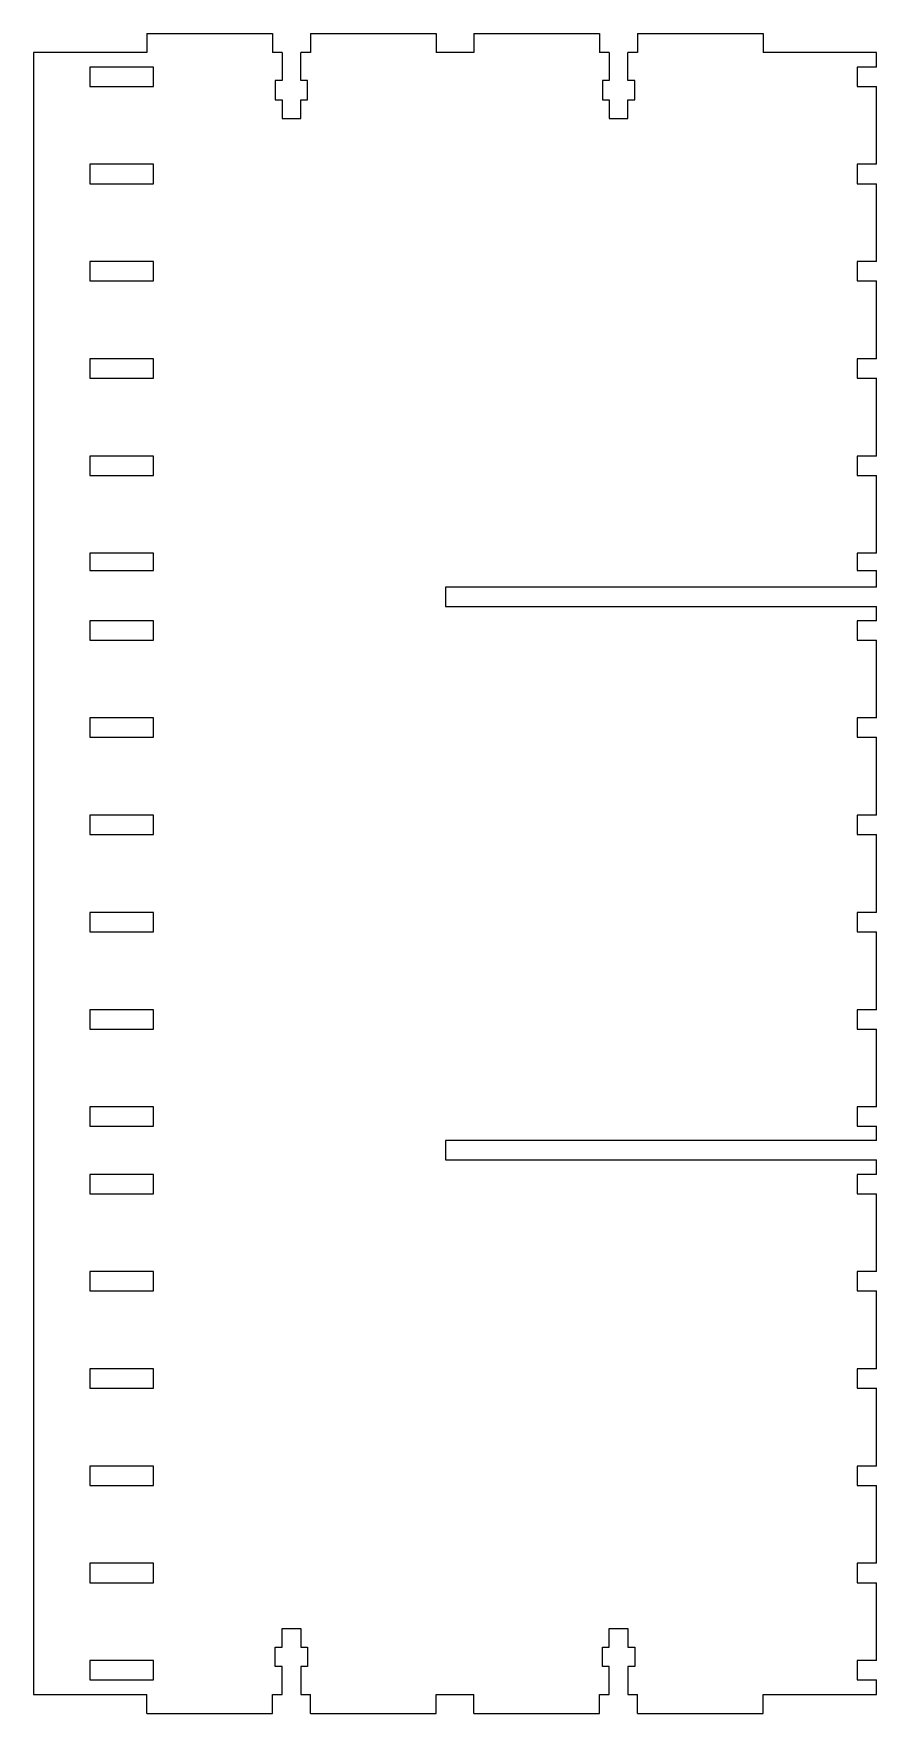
# Model space of a CAD drawing. Header units: millimetres. Extents: x 0 to 268, y 0 to 534.
import ezdxf

# ---------------------------------------------------------------- set-up
doc = ezdxf.new("R2010")
doc.units = ezdxf.units.MM

msp = doc.modelspace()

# ---------------------------------------------------------------- linework, layer by layer
at = {"color": 7, "linetype": 'Continuous', "lineweight": 25}
for p, q in [((36, 534), (76, 534)), ((36, 534), (36, 528)), ((76, 534), (76, 528)), ((88, 534), (128, 534)), ((88, 534), (88, 528)), ((128, 534), (128, 528)), ((140, 534), (180, 534)), ((140, 534), (140, 528)), ((180, 534), (180, 528)), ((192, 534), (232, 534)), ((192, 534), (192, 528)), ((232, 534), (232, 528)), ((36, 528), (0, 528)), ((0, 528), (0, 6)), ((17.93, 523.35), (17.93, 517.2)), ((38.08, 523.35), (17.93, 523.35)), ((38.08, 517.2), (38.08, 523.35)), ((79, 528), (76, 528)), ((79, 528), (79, 519.1)), ((88, 528), (85, 528)), ((85, 519.1), (85, 528)), ((140, 528), (128, 528)), ((183, 528), (180, 528)), ((183, 528), (183, 519.1)), ((192, 528), (189, 528)), ((189, 519.1), (189, 528)), ((268, 528), (232, 528)), ((261.93, 523.35), (261.93, 517.2)), ((268, 523.35), (261.93, 523.35)), ((268, 523.35), (268, 528)), ((76.85, 519.1), (76.85, 512.9)), ((79, 519.1), (76.85, 519.1)), ((87.15, 519.1), (85, 519.1)), ((87.15, 512.9), (87.15, 519.1)), ((180.85, 519.1), (180.85, 512.9)), ((183, 519.1), (180.85, 519.1)), ((191.15, 519.1), (189, 519.1)), ((191.15, 512.9), (191.15, 519.1)), ((17.93, 517.2), (38.08, 517.2)), ((76.85, 512.9), (79, 512.9)), ((79, 512.9), (79, 507)), ((85, 512.9), (87.15, 512.9)), ((85, 507), (85, 512.9)), ((180.85, 512.9), (183, 512.9)), ((183, 512.9), (183, 507)), ((189, 512.9), (191.15, 512.9)), ((189, 507), (189, 512.9)), ((261.93, 517.2), (268, 517.2)), ((268, 492.44), (268, 517.2)), ((79, 507), (85, 507)), ((183, 507), (189, 507)), ((17.93, 492.44), (17.93, 486.29)), ((38.08, 492.44), (17.93, 492.44)), ((38.08, 486.29), (38.08, 492.44)), ((261.93, 492.44), (261.93, 486.29)), ((268, 492.44), (261.93, 492.44)), ((17.93, 486.29), (38.08, 486.29)), ((261.93, 486.29), (268, 486.29)), ((268, 461.53), (268, 486.29)), ((17.93, 461.53), (17.93, 455.38)), ((38.08, 461.53), (17.93, 461.53)), ((38.08, 455.38), (38.08, 461.53)), ((261.93, 461.53), (261.93, 455.38)), ((268, 461.53), (261.93, 461.53)), ((17.93, 455.38), (38.08, 455.38)), ((261.93, 455.38), (268, 455.38)), ((268, 430.62), (268, 455.38)), ((17.93, 430.62), (17.93, 424.47)), ((38.08, 430.62), (17.93, 430.62)), ((38.08, 424.47), (38.08, 430.62)), ((261.93, 430.62), (261.93, 424.47)), ((268, 430.62), (261.93, 430.62)), ((17.93, 424.47), (38.08, 424.47)), ((261.93, 424.47), (268, 424.47)), ((268, 399.71), (268, 424.47)), ((17.93, 399.71), (17.93, 393.56)), ((38.08, 399.71), (17.93, 399.71)), ((38.08, 393.56), (38.08, 399.71)), ((261.93, 399.71), (261.93, 393.56)), ((268, 399.71), (261.93, 399.71)), ((17.93, 393.56), (38.08, 393.56)), ((261.93, 393.56), (268, 393.56)), ((268, 368.8), (268, 393.56)), ((17.93, 368.8), (17.93, 363.35)), ((38.08, 368.8), (17.93, 368.8)), ((38.08, 363.35), (38.08, 368.8)), ((261.93, 368.8), (261.93, 363.35)), ((268, 368.8), (261.93, 368.8)), ((17.93, 363.35), (38.08, 363.35)), ((261.93, 363.35), (268, 363.35)), ((268, 358.07), (268, 363.35)), ((130.93, 358.07), (130.93, 351.93)), ((268, 358.07), (130.93, 358.07)), ((17.93, 347.35), (17.93, 341.2)), ((38.08, 347.35), (17.93, 347.35)), ((38.08, 341.2), (38.08, 347.35)), ((130.93, 351.93), (268, 351.93)), ((261.93, 347.35), (261.93, 341.2)), ((268, 347.35), (261.93, 347.35)), ((268, 347.35), (268, 351.93)), ((17.93, 341.2), (38.08, 341.2)), ((261.93, 341.2), (268, 341.2)), ((268, 316.44), (268, 341.2)), ((17.93, 316.44), (17.93, 310.29)), ((38.08, 316.44), (17.93, 316.44)), ((38.08, 310.29), (38.08, 316.44)), ((261.93, 316.44), (261.93, 310.29)), ((268, 316.44), (261.93, 316.44)), ((17.93, 310.29), (38.08, 310.29)), ((261.93, 310.29), (268, 310.29)), ((268, 285.53), (268, 310.29)), ((17.93, 285.53), (17.93, 279.38)), ((38.08, 285.53), (17.93, 285.53)), ((38.08, 279.38), (38.08, 285.53)), ((261.93, 285.53), (261.93, 279.38)), ((268, 285.53), (261.93, 285.53)), ((17.93, 279.38), (38.08, 279.38)), ((261.93, 279.38), (268, 279.38)), ((268, 254.62), (268, 279.38)), ((17.93, 254.62), (17.93, 248.47)), ((38.08, 254.62), (17.93, 254.62)), ((38.08, 248.47), (38.08, 254.62)), ((261.93, 254.62), (261.93, 248.47)), ((268, 254.62), (261.93, 254.62)), ((17.93, 248.47), (38.08, 248.47)), ((261.93, 248.47), (268, 248.47)), ((268, 223.71), (268, 248.47)), ((17.93, 223.71), (17.93, 217.56)), ((38.08, 223.71), (17.93, 223.71)), ((38.08, 217.56), (38.08, 223.71)), ((261.93, 223.71), (261.93, 217.56)), ((268, 223.71), (261.93, 223.71)), ((17.93, 217.56), (38.08, 217.56)), ((261.93, 217.56), (268, 217.56)), ((268, 192.8), (268, 217.56)), ((17.93, 192.8), (17.93, 186.65)), ((38.08, 192.8), (17.93, 192.8)), ((38.08, 186.65), (38.08, 192.8)), ((261.93, 192.8), (261.93, 186.65)), ((268, 192.8), (261.93, 192.8)), ((17.93, 186.65), (38.08, 186.65)), ((130.93, 182.07), (130.93, 175.93)), ((268, 182.07), (130.93, 182.07)), ((261.93, 186.65), (268, 186.65)), ((268, 182.07), (268, 186.65)), ((17.93, 171.35), (17.93, 165.2)), ((38.08, 171.35), (17.93, 171.35)), ((38.08, 165.2), (38.08, 171.35)), ((130.93, 175.93), (268, 175.93)), ((261.93, 171.35), (261.93, 165.2)), ((268, 171.35), (261.93, 171.35)), ((268, 171.35), (268, 175.93)), ((17.93, 165.2), (38.08, 165.2)), ((261.93, 165.2), (268, 165.2)), ((268, 140.44), (268, 165.2)), ((17.93, 140.44), (17.93, 134.29)), ((38.08, 140.44), (17.93, 140.44)), ((38.08, 134.29), (38.08, 140.44)), ((261.93, 140.44), (261.93, 134.29)), ((268, 140.44), (261.93, 140.44)), ((17.93, 134.29), (38.08, 134.29)), ((261.93, 134.29), (268, 134.29)), ((268, 109.53), (268, 134.29)), ((17.93, 109.53), (17.93, 103.38)), ((38.08, 109.53), (17.93, 109.53)), ((38.08, 103.38), (38.08, 109.53)), ((261.93, 109.53), (261.93, 103.38)), ((268, 109.53), (261.93, 109.53)), ((17.93, 103.38), (38.08, 103.38)), ((261.93, 103.38), (268, 103.38)), ((268, 78.62), (268, 103.38)), ((17.93, 78.62), (17.93, 72.47)), ((38.08, 78.62), (17.93, 78.62)), ((38.08, 72.47), (38.08, 78.62)), ((261.93, 78.62), (261.93, 72.47)), ((268, 78.62), (261.93, 78.62)), ((17.93, 72.47), (38.08, 72.47)), ((261.93, 72.47), (268, 72.47)), ((268, 47.71), (268, 72.47)), ((17.93, 47.71), (17.93, 41.56)), ((38.08, 47.71), (17.93, 47.71)), ((38.08, 41.56), (38.08, 47.71)), ((261.93, 47.71), (261.93, 41.56)), ((268, 47.71), (261.93, 47.71)), ((17.93, 41.56), (38.08, 41.56)), ((261.93, 41.56), (268, 41.56)), ((268, 16.8), (268, 41.56)), ((79, 21.1), (79, 27)), ((79, 27), (85, 27)), ((85, 27), (85, 21.1)), ((183, 21.1), (183, 27)), ((183, 27), (189, 27)), ((189, 27), (189, 21.1)), ((17.93, 16.8), (17.93, 10.65)), ((38.08, 16.8), (17.93, 16.8)), ((38.08, 10.65), (38.08, 16.8)), ((76.85, 14.9), (76.85, 21.1)), ((76.85, 21.1), (79, 21.1)), ((85, 21.1), (87.15, 21.1)), ((87.15, 21.1), (87.15, 14.9)), ((180.85, 14.9), (180.85, 21.1)), ((180.85, 21.1), (183, 21.1)), ((189, 21.1), (191.15, 21.1)), ((191.15, 21.1), (191.15, 14.9)), ((268, 16.8), (261.93, 16.8)), ((261.93, 16.8), (261.93, 10.65)), ((79, 14.9), (76.85, 14.9)), ((79, 6), (79, 14.9)), ((87.15, 14.9), (85, 14.9)), ((85, 14.9), (85, 6)), ((183, 14.9), (180.85, 14.9)), ((183, 6), (183, 14.9)), ((191.15, 14.9), (189, 14.9)), ((189, 14.9), (189, 6)), ((0, 6), (36, 6)), ((17.93, 10.65), (38.08, 10.65)), ((36, 0), (36, 6)), ((76, 0), (76, 6)), ((76, 6), (79, 6)), ((85, 6), (88, 6)), ((88, 0), (88, 6)), ((128, 0), (128, 6)), ((128, 6), (140, 6)), ((140, 0), (140, 6)), ((180, 0), (180, 6)), ((180, 6), (183, 6)), ((189, 6), (192, 6)), ((192, 0), (192, 6)), ((232, 0), (232, 6)), ((232, 6), (268, 6)), ((261.93, 10.65), (268, 10.65)), ((268, 6), (268, 10.65)), ((36, 0), (76, 0)), ((88, 0), (128, 0)), ((140, 0), (180, 0)), ((192, 0), (232, 0))]:
    msp.add_line(p, q, dxfattribs=at)

doc.saveas('drawing.dxf')
